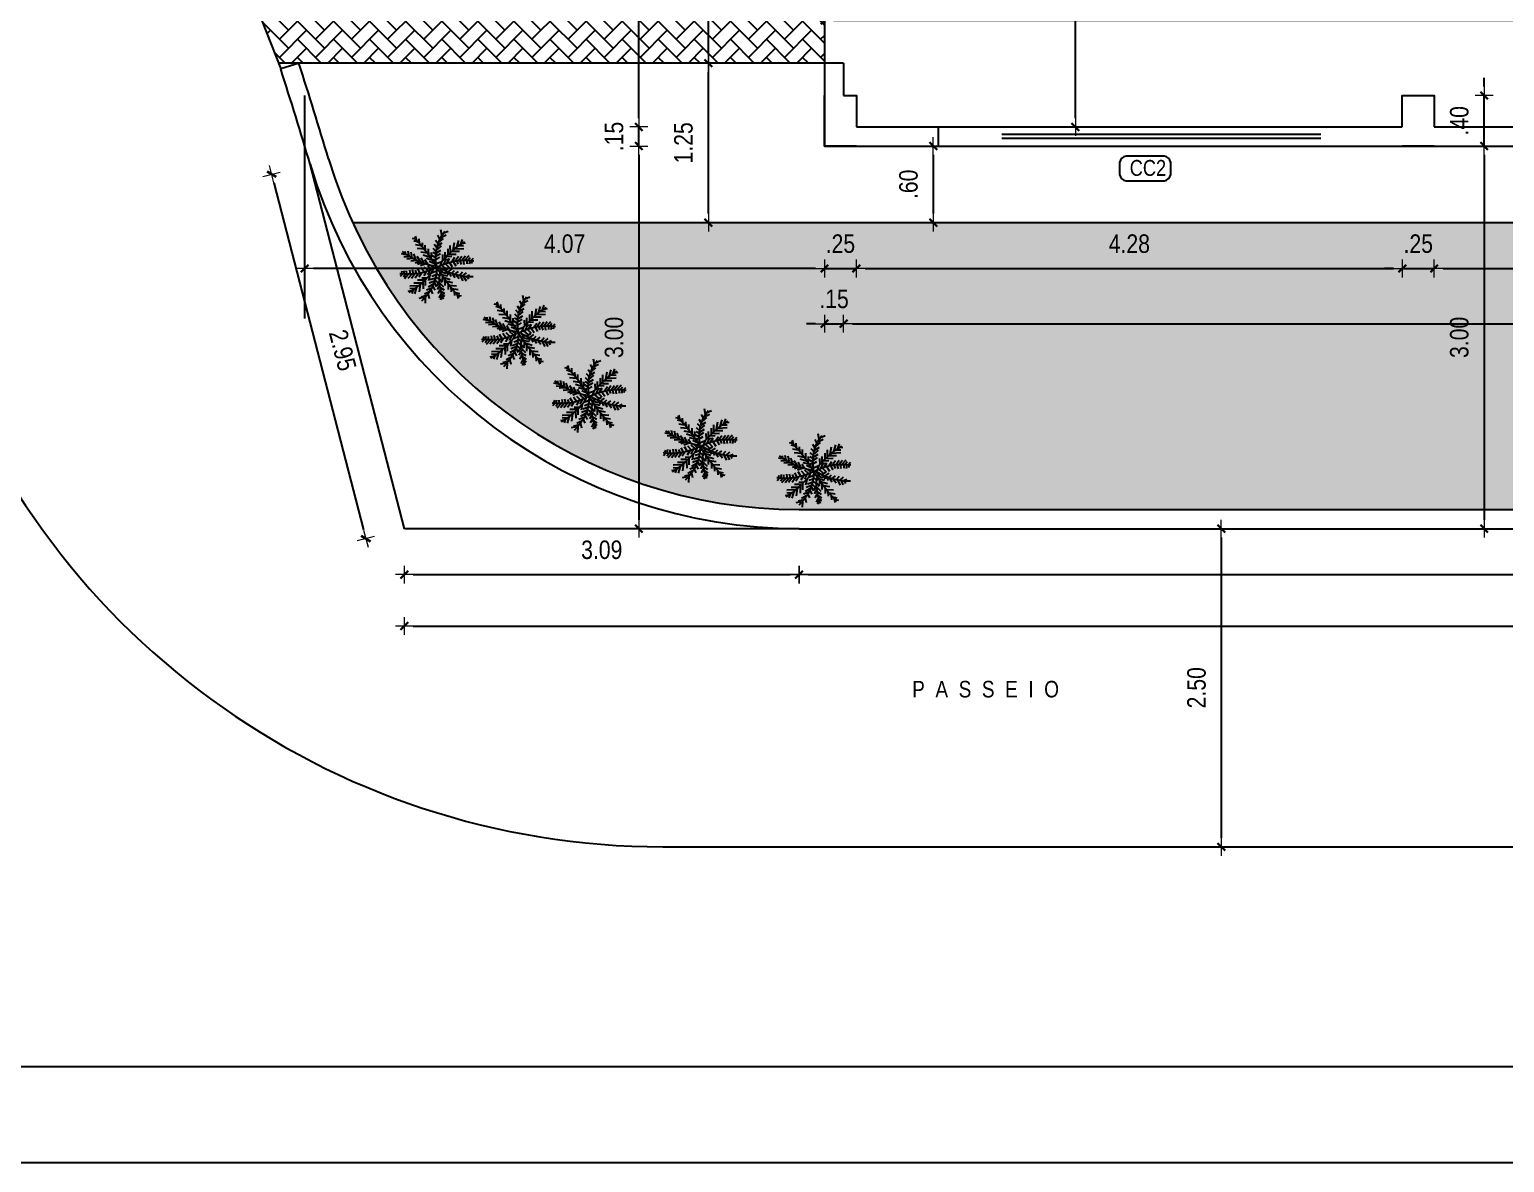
# Model space of a CAD drawing. Header units: millimetres. Extents: x 1170 to 1315, y 90 to 135.
# Drawn here: x 1260.65 to 1272.21, y 90.19 to 99.07 of the extents above; entities that cross this region are included whole.
import ezdxf
from ezdxf.enums import TextEntityAlignment as Align

# ---------------------------------------------------------------- set-up
doc = ezdxf.new("R2010")
doc.units = ezdxf.units.MM
doc.header["$LTSCALE"] = 20
doc.header["$MEASUREMENT"] = 0
doc.linetypes.add('HIDDEN', pattern=[0.375, 0.25, -0.125])
doc.linetypes.add('HIDDEN2', pattern=[0.1875, 0.125, -0.0625])
doc.layers.get('0').update_dxf_attribs({"linetype": 'CONTINUOUS'})
doc.layers.get('DEFPOINTS').update_dxf_attribs({"linetype": 'CONTINUOUS'})
for name, color, linetype in [('COTA', 7, 'CONTINUOUS'), ('E-hatch', 8, 'CONTINUOUS'), ('E-txt-g', 3, 'CONTINUOUS'), ('Indic_Corte_Vista', 2, 'CONTINUOUS'), ('J-Paredes', 7, 'CONTINUOUS'), ('LAYER1', 7, 'CONTINUOUS'), ('LAYER7', 4, 'CONTINUOUS'), ('VE', 118, 'CONTINUOUS'), ('VEGET', 76, 'CONTINUOUS')]:
    doc.layers.add(name, color=color, linetype=linetype)
for name, color, linetype, lineweight in [('E-Pen-C', 4, 'CONTINUOUS', 15), ('E-Pen-G', 3, 'CONTINUOUS', 30), ('E-Txt-W', 7, 'CONTINUOUS', 20)]:
    doc.layers.add(name, color=color, linetype=linetype, lineweight=lineweight)
doc.styles.add('F2', font='ARIALN.TTF')
doc.styles.add('REG60', font='romans.shx', dxfattribs={"width": 0.8, "height": 0.15})
doc.styles.add('REG80', font='romans.shx', dxfattribs={"width": 0.8, "height": 0.2})
doc.dimstyles.new('DIMENSION-1', dxfattribs={"dimtxt": 0.145, "dimasz": 0.07, "dimexe": 1, "dimexo": 0, "dimgap": 0.12, "dimtad": 1, "dimzin": 7, "dimdsep": 46, "dimtxsty": 'F2', "dimblk1": 'TRACO', "dimblk2": 'TRACO', "dimsah": 1, "dimcen": 1, "dimse1": 1, "dimse2": 1, "dimclrd": 4, "dimclre": 256, "dimclrt": 4, "dimadec": 8, "dimazin": 0, "dimtfac": 1, "dimtix": 1, "dimtmove": 2, "dimatfit": 3, "dimldrblk": 'TRACO', "dimfxl": 1, "dimtolj": 1, "dimtzin": 0, "dimarcsym": 0})

# ---------------------------------------------------------------- blocks, each defined once
blk = doc.blocks.new('TRACO')
at = {"layer": 'E-Pen-C'}
for p, q in [((-1, 0), (1, 0)), ((0, 1), (0, -1))]:
    blk.add_line(p, q, dxfattribs=at)
at = {"layer": 'E-Pen-G'}
blk.add_line((-0.42, -0.42), (0.42, 0.42), dxfattribs=at)
blk = doc.blocks.new('*D348')
at = {"layer": 'COTA', "color": 4, "linetype": 'Continuous', "lineweight": -2}
for p, q in [((1272.054, 98.624), (1272.054, 98.694)), ((1272.054, 98.158), (1272.054, 98.554)), ((1272.054, 98.088), (1272.054, 98.018))]:
    blk.add_line(p, q, dxfattribs=at)
at = {"layer": 'DEFPOINTS', "color": 0, "linetype": 'Continuous'}
for p in [(1271.663, 98.554), (1272.054, 98.554), (1271.663, 98.158)]:
    blk.add_point(p, dxfattribs=at)
at = {"layer": 'COTA', "color": 4, "linetype": 'Continuous', "lineweight": -2, "xscale": 0.07, "yscale": 0.07, "zscale": 0.07}
for p, rotation in [((1272.054, 98.554), 270), ((1272.054, 98.158), 90)]:
    blk.add_blockref('TRACO', p, dxfattribs=dict(at, rotation=rotation))
at = {"layer": 'COTA', "color": 4, "linetype": 'Continuous', "insert": (1271.86, 98.356), "char_height": 0.145, "attachment_point": 5, "rotation": 90, "style": 'F2'}
blk.add_mtext('\\A1;.40', dxfattribs=at)
blk = doc.blocks.new('*D349')
at = {"layer": 'COTA', "color": 4, "linetype": 'Continuous', "lineweight": -2}
blk.add_line((1272.054, 98.088), (1272.054, 95.228), dxfattribs=at)
at = {"layer": 'DEFPOINTS', "color": 0, "linetype": 'Continuous'}
for p in [(1271.663, 98.158), (1269.603, 95.158), (1272.054, 95.158)]:
    blk.add_point(p, dxfattribs=at)
at = {"layer": 'COTA', "color": 4, "linetype": 'Continuous', "lineweight": -2, "xscale": 0.07, "yscale": 0.07, "zscale": 0.07}
for p, rotation in [((1272.054, 98.158), 90), ((1272.054, 95.158), 270)]:
    blk.add_blockref('TRACO', p, dxfattribs=dict(at, rotation=rotation))
at = {"layer": 'COTA', "color": 4, "linetype": 'Continuous', "insert": (1271.86, 96.658), "char_height": 0.145, "attachment_point": 5, "rotation": 90, "style": 'F2'}
blk.add_mtext('\\A1;3.00', dxfattribs=at)
blk = doc.blocks.new('*D354')
at = {"layer": 'COTA', "color": 4, "linetype": 'Continuous', "lineweight": -2}
blk.add_line((1269.994, 95.088), (1269.994, 92.734), dxfattribs=at)
at = {"layer": 'DEFPOINTS', "color": 0, "linetype": 'Continuous'}
for p in [(1269.603, 95.158), (1269.603, 92.664), (1269.994, 92.664)]:
    blk.add_point(p, dxfattribs=at)
at = {"layer": 'COTA', "color": 4, "linetype": 'Continuous', "lineweight": -2, "xscale": 0.07, "yscale": 0.07, "zscale": 0.07}
for p, rotation in [((1269.994, 95.158), 90), ((1269.994, 92.664), 270)]:
    blk.add_blockref('TRACO', p, dxfattribs=dict(at, rotation=rotation))
at = {"layer": 'COTA', "color": 4, "linetype": 'Continuous', "insert": (1269.8, 93.911), "char_height": 0.145, "attachment_point": 5, "rotation": 90, "style": 'F2'}
blk.add_mtext('\\A1;2.50', dxfattribs=at)
blk = doc.blocks.new('*D355')
at = {"layer": 'COTA', "color": 4, "linetype": 'Continuous', "lineweight": -2}
blk.add_line((1266.813, 97.198), (1262.878, 97.198), dxfattribs=at)
at = {"layer": 'DEFPOINTS', "color": 0, "linetype": 'Continuous'}
for p in [(1262.808, 97.58), (1266.883, 97.58), (1262.808, 97.198)]:
    blk.add_point(p, dxfattribs=at)
at = {"layer": 'COTA', "color": 4, "linetype": 'Continuous', "lineweight": -2, "xscale": 0.07, "yscale": 0.07, "zscale": 0.07, "rotation": 180}
blk.add_blockref('TRACO', (1262.808, 97.198), dxfattribs=at)
at = {"layer": 'COTA', "color": 4, "linetype": 'Continuous', "lineweight": -2, "xscale": 0.07, "yscale": 0.07, "zscale": 0.07}
blk.add_blockref('TRACO', (1266.883, 97.198), dxfattribs=at)
at = {"layer": 'COTA', "color": 4, "linetype": 'Continuous', "insert": (1264.846, 97.392), "char_height": 0.145, "attachment_point": 5, "style": 'F2'}
blk.add_mtext('\\A1;4.07', dxfattribs=at)
blk = doc.blocks.new('*D356')
at = {"layer": 'COTA', "color": 4, "linetype": 'Continuous', "lineweight": -2}
blk.add_line((1263.66, 94.798), (1266.614, 94.798), dxfattribs=at)
at = {"layer": 'DEFPOINTS', "color": 0, "linetype": 'Continuous'}
for p in [(1263.59, 95.158), (1266.684, 95.158), (1266.684, 94.798)]:
    blk.add_point(p, dxfattribs=at)
at = {"layer": 'COTA', "color": 4, "linetype": 'Continuous', "lineweight": -2, "xscale": 0.07, "yscale": 0.07, "zscale": 0.07, "rotation": 180}
blk.add_blockref('TRACO', (1263.59, 94.798), dxfattribs=at)
at = {"layer": 'COTA', "color": 4, "linetype": 'Continuous', "lineweight": -2, "xscale": 0.07, "yscale": 0.07, "zscale": 0.07}
blk.add_blockref('TRACO', (1266.684, 94.798), dxfattribs=at)
at = {"layer": 'COTA', "color": 4, "linetype": 'Continuous', "insert": (1265.137, 94.992), "char_height": 0.145, "attachment_point": 5, "style": 'F2'}
blk.add_mtext('\\A1;3.09', dxfattribs=at)
blk = doc.blocks.new('*D357')
at = {"layer": 'COTA', "color": 4, "linetype": 'Continuous', "lineweight": -2}
blk.add_line((1266.754, 94.798), (1289.562, 94.798), dxfattribs=at)
at = {"layer": 'DEFPOINTS', "color": 0, "linetype": 'Continuous'}
for p in [(1289.632, 95.308), (1266.684, 95.158), (1289.632, 94.798)]:
    blk.add_point(p, dxfattribs=at)
at = {"layer": 'COTA', "color": 4, "linetype": 'Continuous', "lineweight": -2, "xscale": 0.07, "yscale": 0.07, "zscale": 0.07, "rotation": 180}
blk.add_blockref('TRACO', (1266.684, 94.798), dxfattribs=at)
at = {"layer": 'COTA', "color": 4, "linetype": 'Continuous', "lineweight": -2, "xscale": 0.07, "yscale": 0.07, "zscale": 0.07}
blk.add_blockref('TRACO', (1289.632, 94.798), dxfattribs=at)
at = {"layer": 'COTA', "color": 4, "linetype": 'Continuous', "insert": (1278.158, 94.992), "char_height": 0.145, "attachment_point": 5, "style": 'F2'}
blk.add_mtext('\\A1;22.95', dxfattribs=at)
blk = doc.blocks.new('*D361')
at = {"layer": 'COTA', "color": 4, "linetype": 'Continuous', "lineweight": -2}
blk.add_line((1263.66, 94.395), (1294.712, 94.395), dxfattribs=at)
at = {"layer": 'DEFPOINTS', "color": 0, "linetype": 'Continuous'}
for p in [(1263.59, 95.158), (1294.782, 95.158), (1294.782, 94.395)]:
    blk.add_point(p, dxfattribs=at)
at = {"layer": 'COTA', "color": 4, "linetype": 'Continuous', "lineweight": -2, "xscale": 0.07, "yscale": 0.07, "zscale": 0.07, "rotation": 180}
blk.add_blockref('TRACO', (1263.59, 94.395), dxfattribs=at)
at = {"layer": 'COTA', "color": 4, "linetype": 'Continuous', "lineweight": -2, "xscale": 0.07, "yscale": 0.07, "zscale": 0.07}
blk.add_blockref('TRACO', (1294.782, 94.395), dxfattribs=at)
at = {"layer": 'COTA', "color": 4, "linetype": 'Continuous', "insert": (1279.186, 94.589), "char_height": 0.145, "attachment_point": 5, "style": 'F2'}
blk.add_mtext('\\A1;31.19', dxfattribs=at)
blk = doc.blocks.new('*D374')
at = {"layer": 'COTA', "color": 4, "linetype": 'Continuous', "lineweight": -2}
blk.add_line((1262.566, 97.87), (1263.27, 95.148), dxfattribs=at)
at = {"layer": 'DEFPOINTS', "color": 0, "linetype": 'Continuous'}
for p in [(1262.851, 98.016), (1263.288, 95.08), (1263.59, 95.158)]:
    blk.add_point(p, dxfattribs=at)
at = {"layer": 'COTA', "color": 4, "linetype": 'Continuous', "lineweight": -2, "xscale": 0.07, "yscale": 0.07, "zscale": 0.07}
for p, rotation in [((1262.549, 97.937), 104.4983598165076), ((1263.288, 95.08), 284.4983598165077)]:
    blk.add_blockref('TRACO', p, dxfattribs=dict(at, rotation=rotation))
at = {"layer": 'COTA', "color": 4, "linetype": 'Continuous', "insert": (1263.106, 96.557), "char_height": 0.145, "attachment_point": 5, "rotation": 284.4984, "style": 'F2'}
blk.add_mtext('\\A1;2.95', dxfattribs=at)
blk = doc.blocks.new('*D377')
at = {"layer": 'COTA', "color": 4, "linetype": 'Continuous', "lineweight": -2}
blk.add_line((1266.953, 99.144), (1289.712, 99.144), dxfattribs=at)
at = {"layer": 'DEFPOINTS', "color": 0, "linetype": 'Continuous'}
for p in [(1289.782, 99.144), (1266.883, 98.554), (1289.782, 98.554)]:
    blk.add_point(p, dxfattribs=at)
at = {"layer": 'COTA', "color": 4, "linetype": 'Continuous', "lineweight": -2, "xscale": 0.07, "yscale": 0.07, "zscale": 0.07, "rotation": 180}
blk.add_blockref('TRACO', (1266.883, 99.144), dxfattribs=at)
at = {"layer": 'COTA', "color": 4, "linetype": 'Continuous', "lineweight": -2, "xscale": 0.07, "yscale": 0.07, "zscale": 0.07}
blk.add_blockref('TRACO', (1289.782, 99.144), dxfattribs=at)
at = {"layer": 'COTA', "color": 4, "linetype": 'Continuous', "insert": (1279.342, 99.338), "char_height": 0.145, "attachment_point": 5, "style": 'F2'}
blk.add_mtext('\\A1;22.90', dxfattribs=at)
blk = doc.blocks.new('*D378')
at = {"layer": 'COTA', "color": 4, "linetype": 'Continuous', "lineweight": -2}
for p, q in [((1266.813, 97.198), (1266.743, 97.198)), ((1266.883, 97.198), (1267.133, 97.198)), ((1267.203, 97.198), (1267.273, 97.198))]:
    blk.add_line(p, q, dxfattribs=at)
at = {"layer": 'DEFPOINTS', "color": 0, "linetype": 'Continuous'}
for p in [(1266.883, 98.158), (1267.133, 98.158), (1267.133, 97.198)]:
    blk.add_point(p, dxfattribs=at)
at = {"layer": 'COTA', "color": 4, "linetype": 'Continuous', "lineweight": -2, "xscale": 0.07, "yscale": 0.07, "zscale": 0.07}
blk.add_blockref('TRACO', (1266.883, 97.198), dxfattribs=at)
at = {"layer": 'COTA', "color": 4, "linetype": 'Continuous', "lineweight": -2, "xscale": 0.07, "yscale": 0.07, "zscale": 0.07, "rotation": 180}
blk.add_blockref('TRACO', (1267.133, 97.198), dxfattribs=at)
at = {"layer": 'COTA', "color": 4, "linetype": 'Continuous', "insert": (1267.008, 97.392), "char_height": 0.145, "attachment_point": 5, "style": 'F2'}
blk.add_mtext('\\A1;.25', dxfattribs=at)
blk = doc.blocks.new('*D379')
at = {"layer": 'COTA', "color": 4, "linetype": 'Continuous', "lineweight": -2}
blk.add_line((1267.203, 97.198), (1271.343, 97.198), dxfattribs=at)
at = {"layer": 'DEFPOINTS', "color": 0, "linetype": 'Continuous'}
for p in [(1267.133, 98.158), (1271.413, 98.158), (1271.413, 97.198)]:
    blk.add_point(p, dxfattribs=at)
at = {"layer": 'COTA', "color": 4, "linetype": 'Continuous', "lineweight": -2, "xscale": 0.07, "yscale": 0.07, "zscale": 0.07, "rotation": 180}
blk.add_blockref('TRACO', (1267.133, 97.198), dxfattribs=at)
at = {"layer": 'COTA', "color": 4, "linetype": 'Continuous', "lineweight": -2, "xscale": 0.07, "yscale": 0.07, "zscale": 0.07}
blk.add_blockref('TRACO', (1271.413, 97.198), dxfattribs=at)
at = {"layer": 'COTA', "color": 4, "linetype": 'Continuous', "insert": (1269.273, 97.392), "char_height": 0.145, "attachment_point": 5, "style": 'F2'}
blk.add_mtext('\\A1;4.28', dxfattribs=at)
blk = doc.blocks.new('*D380')
at = {"layer": 'COTA', "color": 4, "linetype": 'Continuous', "lineweight": -2}
for p, q in [((1271.343, 97.198), (1271.273, 97.198)), ((1271.413, 97.198), (1271.663, 97.198)), ((1271.733, 97.198), (1271.803, 97.198))]:
    blk.add_line(p, q, dxfattribs=at)
at = {"layer": 'DEFPOINTS', "color": 0, "linetype": 'Continuous'}
for p in [(1271.413, 98.158), (1271.663, 98.158), (1271.663, 97.198)]:
    blk.add_point(p, dxfattribs=at)
at = {"layer": 'COTA', "color": 4, "linetype": 'Continuous', "lineweight": -2, "xscale": 0.07, "yscale": 0.07, "zscale": 0.07}
blk.add_blockref('TRACO', (1271.413, 97.198), dxfattribs=at)
at = {"layer": 'COTA', "color": 4, "linetype": 'Continuous', "lineweight": -2, "xscale": 0.07, "yscale": 0.07, "zscale": 0.07, "rotation": 180}
blk.add_blockref('TRACO', (1271.663, 97.198), dxfattribs=at)
at = {"layer": 'COTA', "color": 4, "linetype": 'Continuous', "insert": (1271.538, 97.392), "char_height": 0.145, "attachment_point": 5, "style": 'F2'}
blk.add_mtext('\\A1;.25', dxfattribs=at)
blk = doc.blocks.new('*D381')
at = {"layer": 'COTA', "color": 4, "linetype": 'Continuous', "lineweight": -2}
blk.add_line((1271.733, 97.198), (1275.873, 97.198), dxfattribs=at)
at = {"layer": 'DEFPOINTS', "color": 0, "linetype": 'Continuous'}
for p in [(1271.663, 98.158), (1275.943, 98.158), (1275.943, 97.198)]:
    blk.add_point(p, dxfattribs=at)
at = {"layer": 'COTA', "color": 4, "linetype": 'Continuous', "lineweight": -2, "xscale": 0.07, "yscale": 0.07, "zscale": 0.07, "rotation": 180}
blk.add_blockref('TRACO', (1271.663, 97.198), dxfattribs=at)
at = {"layer": 'COTA', "color": 4, "linetype": 'Continuous', "lineweight": -2, "xscale": 0.07, "yscale": 0.07, "zscale": 0.07}
blk.add_blockref('TRACO', (1275.943, 97.198), dxfattribs=at)
at = {"layer": 'COTA', "color": 4, "linetype": 'Continuous', "insert": (1273.803, 97.392), "char_height": 0.145, "attachment_point": 5, "style": 'F2'}
blk.add_mtext('\\A1;4.28', dxfattribs=at)
blk = doc.blocks.new('*D389')
at = {"layer": 'COTA', "color": 4, "linetype": 'Continuous', "lineweight": -2}
for p, q in [((1266.813, 96.765), (1266.743, 96.765)), ((1266.883, 96.765), (1267.033, 96.765)), ((1267.103, 96.765), (1267.173, 96.765))]:
    blk.add_line(p, q, dxfattribs=at)
at = {"layer": 'DEFPOINTS', "color": 0, "linetype": 'Continuous'}
for p in [(1267.033, 98.308), (1266.883, 98.158), (1267.033, 96.765)]:
    blk.add_point(p, dxfattribs=at)
at = {"layer": 'COTA', "color": 4, "linetype": 'Continuous', "lineweight": -2, "xscale": 0.07, "yscale": 0.07, "zscale": 0.07}
blk.add_blockref('TRACO', (1266.883, 96.765), dxfattribs=at)
at = {"layer": 'COTA', "color": 4, "linetype": 'Continuous', "lineweight": -2, "xscale": 0.07, "yscale": 0.07, "zscale": 0.07, "rotation": 180}
blk.add_blockref('TRACO', (1267.033, 96.765), dxfattribs=at)
at = {"layer": 'COTA', "color": 4, "linetype": 'Continuous', "insert": (1266.958, 96.959), "char_height": 0.145, "attachment_point": 5, "style": 'F2'}
blk.add_mtext('\\A1;.15', dxfattribs=at)
blk = doc.blocks.new('*D390')
at = {"layer": 'COTA', "color": 4, "linetype": 'Continuous', "lineweight": -2}
blk.add_line((1267.103, 96.765), (1289.562, 96.765), dxfattribs=at)
at = {"layer": 'DEFPOINTS', "color": 0, "linetype": 'Continuous'}
for p in [(1267.033, 98.308), (1289.632, 98.158), (1289.632, 96.765)]:
    blk.add_point(p, dxfattribs=at)
at = {"layer": 'COTA', "color": 4, "linetype": 'Continuous', "lineweight": -2, "xscale": 0.07, "yscale": 0.07, "zscale": 0.07, "rotation": 180}
blk.add_blockref('TRACO', (1267.033, 96.765), dxfattribs=at)
at = {"layer": 'COTA', "color": 4, "linetype": 'Continuous', "lineweight": -2, "xscale": 0.07, "yscale": 0.07, "zscale": 0.07}
blk.add_blockref('TRACO', (1289.632, 96.765), dxfattribs=at)
at = {"layer": 'COTA', "color": 4, "linetype": 'Continuous', "insert": (1278.332, 96.959), "char_height": 0.145, "attachment_point": 5, "style": 'F2'}
blk.add_mtext('\\A1;22.60', dxfattribs=at)
blk = doc.blocks.new('*D398')
at = {"layer": 'COTA', "color": 4, "linetype": 'Continuous', "lineweight": -2}
blk.add_line((1265.428, 98.088), (1265.428, 95.228), dxfattribs=at)
at = {"layer": 'DEFPOINTS', "color": 0, "linetype": 'Continuous'}
for p in [(1266.883, 98.158), (1265.428, 95.158), (1266.685, 95.158)]:
    blk.add_point(p, dxfattribs=at)
at = {"layer": 'COTA', "color": 4, "linetype": 'Continuous', "lineweight": -2, "xscale": 0.07, "yscale": 0.07, "zscale": 0.07}
for p, rotation in [((1265.428, 98.158), 90), ((1265.428, 95.158), 270)]:
    blk.add_blockref('TRACO', p, dxfattribs=dict(at, rotation=rotation))
at = {"layer": 'COTA', "color": 4, "linetype": 'Continuous', "insert": (1265.234, 96.658), "char_height": 0.145, "attachment_point": 5, "rotation": 90, "style": 'F2'}
blk.add_mtext('\\A1;3.00', dxfattribs=at)
blk = doc.blocks.new('*D401')
at = {"layer": 'COTA', "color": 4, "linetype": 'Continuous', "lineweight": -2}
blk.add_line((1267.736, 98.088), (1267.736, 97.628), dxfattribs=at)
at = {"layer": 'DEFPOINTS', "color": 0, "linetype": 'Continuous'}
for p in [(1266.883, 98.158), (1266.981, 97.558), (1267.736, 97.558)]:
    blk.add_point(p, dxfattribs=at)
at = {"layer": 'COTA', "color": 4, "linetype": 'Continuous', "lineweight": -2, "xscale": 0.07, "yscale": 0.07, "zscale": 0.07}
for p, rotation in [((1267.736, 98.158), 90), ((1267.736, 97.558), 270)]:
    blk.add_blockref('TRACO', p, dxfattribs=dict(at, rotation=rotation))
at = {"layer": 'COTA', "color": 4, "linetype": 'Continuous', "insert": (1267.542, 97.858), "char_height": 0.145, "attachment_point": 5, "rotation": 90, "style": 'F2'}
blk.add_mtext('\\A1;.60', dxfattribs=at)
blk = doc.blocks.new('TXT-AMB75')
at = {"layer": 'E-txt-g', "style": 'REG80', "width": 0.8, "flags": 8}
blk.add_attdef('TXT', text='', height=0.2, dxfattribs=at).set_placement((0.005, 0.296), align=Align.CENTER)
at = {"layer": 'E-Txt-W', "style": 'REG60', "width": 0.8, "flags": 8}
blk.add_attdef('TXT', text='', height=0.15, dxfattribs=at).set_placement((0.005, 0.027), align=Align.CENTER)
blk = doc.blocks.new('FLOR2')
at = {"layer": 'VE', "color": 8}
for p, q in [((-80, 253), (-102, 282)), ((-75, 224), (-102, 246)), ((-83, 267), (-72, 290)), ((-77, 238), (-65, 269)), ((-69, 200), (-48, 241)), ((49, 200), (17, 234)), ((52, 229), (26, 258)), ((54, 258), (41, 273)), ((48, 191), (80, 229)), ((51, 215), (80, 258)), ((53, 244), (74, 286)), ((-248, 123), (-283, 102)), ((-229, 122), (-259, 154)), ((-209, 119), (-251, 98)), ((-195, 116), (-211, 147)), ((-157, 106), (-168, 137)), ((-129, 95), (-135, 128)), ((-101, 81), (-107, 115)), ((-66, 186), (-93, 208)), ((-58, 153), (-91, 179)), ((-45, 110), (-83, 141)), ((-61, 166), (-31, 214)), ((-51, 128), (-27, 175)), ((-39, 91), (-20, 146)), ((27, 103), (7, 147)), ((44, 167), (17, 210)), ((35, 128), (17, 176)), ((31, 113), (65, 137)), ((42, 157), (75, 195)), ((105, 81), (90, 117)), ((125, 101), (109, 124)), ((142, 118), (121, 144)), ((158, 136), (135, 160)), ((151, 128), (196, 131)), ((174, 158), (153, 176)), ((188, 178), (161, 191)), ((166, 147), (213, 152)), ((197, 193), (175, 202)), ((180, 166), (207, 166)), ((193, 186), (219, 189)), ((-190, -16), (-242, 10)), ((-171, 110), (-217, 98)), ((-162, -11), (-204, 23)), ((-143, 101), (-184, 85)), ((-138, -6), (-174, 21)), ((-111, 87), (-161, 77)), ((-104, -3), (-140, 24)), ((-92, 76), (-133, 60)), ((-79, 0), (-115, 28)), ((-71, 63), (-110, 47)), ((-84, 72), (-80, 98)), ((-50, 47), (-83, 34)), ((-36, 82), (-75, 107)), ((-35, -8), (-70, 1)), ((-28, 27), (-69, 0)), ((-61, 56), (-57, 90)), ((-25, 50), (-48, 61)), ((-31, 67), (-12, 113)), ((-19, 33), (-9, 79)), ((-11, 15), (8, 51)), ((17, 74), (2, 113)), ((8, 14), (8, 51)), ((18, -12), (54, 12)), ((19, 20), (55, 12)), ((23, 90), (60, 113)), ((29, 26), (26, 68)), ((44, 35), (83, 29)), ((55, 42), (49, 84)), ((81, 61), (67, 100)), ((67, 51), (106, 45)), ((74, 13), (115, -7)), ((98, 75), (137, 72)), ((104, 16), (130, 47)), ((116, 91), (160, 89)), ((123, 19), (159, -8)), ((128, 20), (162, 65)), ((135, 110), (178, 110)), ((147, 23), (189, -11)), ((162, 26), (196, 73)), ((175, 29), (226, 2)), ((190, 32), (234, 86)), ((209, 38), (259, 20)), ((228, 43), (249, 73)), ((234, 50), (270, 39)), ((256, 53), (276, 71)), ((-261, -36), (-297, -24)), ((-272, -40), (-292, -59)), ((-224, -25), (-274, -7)), ((-244, -31), (-265, -60)), ((-205, -20), (-249, -73)), ((-177, -14), (-211, -60)), ((-150, -98), (-193, -98)), ((-143, -7), (-178, -52)), ((-131, -79), (-176, -77)), ((-157, -105), (-137, -132)), ((-113, -62), (-153, -60)), ((-119, -4), (-145, -35)), ((-141, -88), (-124, -111)), ((-82, -38), (-121, -33)), ((-120, -69), (-105, -105)), ((-90, -3), (-117, -34)), ((-59, -22), (-98, -16)), ((-96, -49), (-82, -88)), ((-70, -29), (-64, -72)), ((-29, -85), (-68, -96)), ((-24, -57), (-62, -72)), ((-44, -15), (-41, -57)), ((-31, -100), (-17, -124)), ((-25, -70), (-13, -100)), ((-17, -15), (-5, -46)), ((5, -32), (-13, -79)), ((16, -54), (-3, -100)), ((24, -79), (5, -134)), ((10, -38), (32, -49)), ((21, -70), (60, -95)), ((30, -98), (67, -128)), ((33, -20), (32, -58)), ((42, -26), (71, -6)), ((51, -63), (59, -95)), ((54, -32), (57, -66)), ((64, -74), (111, -79)), ((66, -37), (101, -13)), ((75, -83), (82, -127)), ((80, -42), (82, -69)), ((87, -94), (128, -99)), ((89, -45), (126, -21)), ((102, -109), (98, -145)), ((99, -49), (112, -81)), ((109, -52), (156, -33)), ((129, -57), (142, -88)), ((144, -60), (181, -36)), ((159, -62), (176, -90)), ((173, -63), (216, -42)), ((198, -64), (220, -91)), ((213, -64), (249, -35)), ((232, -63), (268, -88)), ((240, -55), (269, -28)), ((-208, -174), (-234, -177)), ((-181, -135), (-229, -140)), ((-195, -154), (-223, -154)), ((-212, -181), (-190, -190)), ((-166, -116), (-211, -119)), ((-203, -166), (-176, -179)), ((-190, -146), (-168, -164)), ((-173, -124), (-150, -147)), ((-84, -217), (-113, -232)), ((-71, -194), (-111, -203)), ((-59, -171), (-98, -175)), ((-90, -226), (-81, -245)), ((-45, -138), (-81, -148)), ((-76, -202), (-60, -237)), ((-37, -114), (-69, -119)), ((-63, -179), (-44, -219)), ((-50, -150), (-41, -185)), ((-40, -122), (-28, -153)), ((36, -116), (12, -162)), ((46, -154), (15, -201)), ((54, -187), (32, -229)), ((42, -141), (76, -167)), ((62, -226), (49, -257)), ((51, -174), (78, -196)), ((59, -212), (86, -234)), ((109, -116), (150, -121)), ((121, -130), (119, -163)), ((131, -143), (171, -149)), ((138, -151), (135, -176)), ((146, -162), (178, -167)), ((67, -254), (56, -278)), ((65, -241), (86, -270))]:
    blk.add_line(p, q, dxfattribs=at)
for centre, radius, start, end in [((1088, 462), 1187, 188.516, 202.6061), ((-486, 269), 540, 336.1944, 2.2987), ((-266, -219), 343, 41.079, 90.2435), ((-212, 435), 475, 295.4351, 330.987), ((-112, 350), 262, 304.4561, 313.2891), ((-27, -730), 732, 93.4205, 111.3892), ((196, -423), 475, 115.4351, 150.987), ((-482, 28), 467, 321.3423, 356.988), ((201, 279), 343, 232.5988, 281.7634), ((-1103, -450), 1187, 8.516, 22.6061), ((11, 743), 732, 273.4205, 291.3892), ((-241, -435), 473, 32.1218, 54.7349)]:
    blk.add_arc(centre, radius, start, end, dxfattribs=at)
blk = doc.blocks.new('*D700')
at = {"layer": 'COTA', "color": 4, "linetype": 'Continuous', "lineweight": -2}
for p, q in [((1265.428, 98.378), (1265.428, 98.448)), ((1265.428, 98.158), (1265.428, 98.308)), ((1265.428, 98.088), (1265.428, 98.018))]:
    blk.add_line(p, q, dxfattribs=at)
at = {"layer": 'DEFPOINTS', "color": 0, "linetype": 'Continuous'}
for p in [(1265.428, 98.308), (1267.133, 98.308), (1266.883, 98.158)]:
    blk.add_point(p, dxfattribs=at)
at = {"layer": 'COTA', "color": 4, "linetype": 'Continuous', "lineweight": -2, "xscale": 0.07, "yscale": 0.07, "zscale": 0.07}
for p, rotation in [((1265.428, 98.308), 270), ((1265.428, 98.158), 90)]:
    blk.add_blockref('TRACO', p, dxfattribs=dict(at, rotation=rotation))
at = {"layer": 'COTA', "color": 4, "linetype": 'Continuous', "insert": (1265.234, 98.233), "char_height": 0.145, "attachment_point": 5, "rotation": 90, "style": 'F2'}
blk.add_mtext('\\A1;.15', dxfattribs=at)
blk = doc.blocks.new('*D701')
at = {"layer": 'COTA', "color": 4, "linetype": 'Continuous', "lineweight": -2}
blk.add_line((1265.428, 98.378), (1265.428, 114.225), dxfattribs=at)
at = {"layer": 'DEFPOINTS', "color": 0, "linetype": 'Continuous'}
for p in [(1265.428, 114.295), (1267.033, 114.295), (1267.133, 98.308)]:
    blk.add_point(p, dxfattribs=at)
at = {"layer": 'COTA', "color": 4, "linetype": 'Continuous', "lineweight": -2, "xscale": 0.07, "yscale": 0.07, "zscale": 0.07}
for p, rotation in [((1265.428, 114.295), 90), ((1265.428, 98.308), 270)]:
    blk.add_blockref('TRACO', p, dxfattribs=dict(at, rotation=rotation))
at = {"layer": 'COTA', "color": 4, "linetype": 'Continuous', "insert": (1265.234, 106.302), "char_height": 0.145, "attachment_point": 5, "rotation": 90, "style": 'F2'}
blk.add_mtext('\\A1;15.99', dxfattribs=at)
blk = doc.blocks.new('*D704')
at = {"layer": 'COTA', "color": 4, "linetype": 'Continuous', "lineweight": -2}
blk.add_line((1265.973, 97.628), (1265.973, 98.738), dxfattribs=at)
at = {"layer": 'DEFPOINTS', "color": 0, "linetype": 'Continuous'}
for p in [(1265.84, 98.808), (1265.973, 98.808), (1265.84, 97.558)]:
    blk.add_point(p, dxfattribs=at)
at = {"layer": 'COTA', "color": 4, "linetype": 'Continuous', "lineweight": -2, "xscale": 0.07, "yscale": 0.07, "zscale": 0.07}
for p, rotation in [((1265.973, 98.808), 90), ((1265.973, 97.558), 270)]:
    blk.add_blockref('TRACO', p, dxfattribs=dict(at, rotation=rotation))
at = {"layer": 'COTA', "color": 4, "linetype": 'Continuous', "insert": (1265.778, 98.183), "char_height": 0.145, "attachment_point": 5, "rotation": 90, "style": 'F2'}
blk.add_mtext('\\A1;1.25', dxfattribs=at)
blk = doc.blocks.new('*D705')
at = {"layer": 'COTA', "color": 4, "linetype": 'Continuous', "lineweight": -2}
blk.add_line((1265.973, 98.878), (1265.973, 103.739), dxfattribs=at)
at = {"layer": 'DEFPOINTS', "color": 0, "linetype": 'Continuous'}
for p in [(1265.973, 103.809), (1266.283, 103.809), (1265.84, 98.808)]:
    blk.add_point(p, dxfattribs=at)
at = {"layer": 'COTA', "color": 4, "linetype": 'Continuous', "lineweight": -2, "xscale": 0.07, "yscale": 0.07, "zscale": 0.07}
for p, rotation in [((1265.973, 103.809), 90), ((1265.973, 98.808), 270)]:
    blk.add_blockref('TRACO', p, dxfattribs=dict(at, rotation=rotation))
at = {"layer": 'COTA', "color": 4, "linetype": 'Continuous', "insert": (1265.778, 101.309), "char_height": 0.145, "attachment_point": 5, "rotation": 90, "style": 'F2'}
blk.add_mtext('\\A1;5.00', dxfattribs=at)
blk = doc.blocks.new('*D718')
at = {"layer": 'COTA', "color": 4, "linetype": 'Continuous', "lineweight": -2}
blk.add_line((1268.85, 98.378), (1268.85, 114.225), dxfattribs=at)
at = {"layer": 'DEFPOINTS', "color": 0, "linetype": 'Continuous'}
for p in [(1267.133, 114.295), (1268.85, 114.295), (1267.133, 98.308)]:
    blk.add_point(p, dxfattribs=at)
at = {"layer": 'COTA', "color": 4, "linetype": 'Continuous', "lineweight": -2, "xscale": 0.07, "yscale": 0.07, "zscale": 0.07}
for p, rotation in [((1268.85, 114.295), 90), ((1268.85, 98.308), 270)]:
    blk.add_blockref('TRACO', p, dxfattribs=dict(at, rotation=rotation))
at = {"layer": 'COTA', "color": 4, "linetype": 'Continuous', "insert": (1268.656, 106.302), "char_height": 0.145, "attachment_point": 5, "rotation": 90, "style": 'F2'}
blk.add_mtext('\\A1;15.99', dxfattribs=at)

msp = doc.modelspace()

# ---------------------------------------------------------------- hatches: boundary and pattern name
at = {"layer": 'E-hatch'}
h = msp.add_hatch(dxfattribs=at)
h.set_pattern_fill('GRASS', color=8, scale=0.2, style=0)
h.set_pattern_definition([(90, (294.36423, -10.01342), (-0.141421356, 0.141421356), [0.0375, -0.245342713]), (45, (294.36423, -10.01342), (-0.141421356, 0.141421356), [0.0375, -0.1625]), (135, (294.36423, -10.01342), (-0.141421356, -0.141421356), [0.0375, -0.1625])])
h.paths.add_polyline_path([(1263.183, 97.558), (1289.032, 97.558), (1289.032, 95.308), (1266.684, 95.308), (1266.411, 95.318), (1266.123, 95.35), (1265.865, 95.397), (1265.547, 95.481), (1265.322, 95.558), (1264.979, 95.707), (1264.767, 95.82), (1264.504, 95.986), (1264.296, 96.139), (1264.134, 96.274), (1263.953, 96.445), (1263.796, 96.613), (1263.627, 96.819), (1263.48, 97.024), (1263.371, 97.198), (1263.273, 97.374)])
h.paths.add_polyline_path([(1277.945, 96.009), (1277.945, 96.061), (1277.925, 96.057), (1277.909, 96.046)], flags=24)
h.paths.add_polyline_path([(1277.945, 96.009), (1277.909, 96.046), (1277.897, 96.029), (1277.893, 96.009)], flags=24)
h.paths.add_polyline_path([(1277.945, 96.009), (1277.997, 96.009), (1277.993, 95.989), (1277.982, 95.973)], flags=24)
h.paths.add_polyline_path([(1277.945, 96.009), (1277.982, 95.973), (1277.965, 95.961), (1277.945, 95.958)], flags=24)
edge = h.paths.add_edge_path(flags=16)
edge.add_line((1277.945, 95.906), (1277.945, 96.113))
edge = h.paths.add_edge_path(flags=16)
edge.add_arc((1277.945, 96.009), 0.0518, 0, 360)
edge = h.paths.add_edge_path(flags=16)
edge.add_line((1277.842, 96.009), (1278.329, 96.009))
h.paths.add_polyline_path([(1278.002, 96.001), (1278.342, 96.001), (1278.342, 96.217), (1278.002, 96.217)], flags=24)
h.paths.add_polyline_path([(1277.631, 96.385), (1278.59, 96.385), (1278.59, 96.631), (1277.631, 96.631)], flags=24)
h.paths.add_polyline_path([(1277.775, 96.181), (1278.523, 96.181), (1278.523, 96.397), (1277.775, 96.397)], flags=24)
h.paths.add_polyline_path([(1266.852, 97.242), (1267.155, 97.242), (1267.155, 97.544), (1266.852, 97.544)], flags=24)
h.paths.add_polyline_path([(1266.802, 96.809), (1267.105, 96.809), (1267.105, 97.111), (1266.802, 97.111)], flags=24)
h.paths.add_polyline_path([(1265.384, 96.461), (1265.384, 96.857), (1265.082, 96.857), (1265.082, 96.461)], flags=24)
h.paths.add_polyline_path([(1278.09, 96.809), (1278.578, 96.809), (1278.578, 97.111), (1278.09, 97.111)], flags=24)
h.paths.add_polyline_path([(1269.078, 97.242), (1269.474, 97.242), (1269.474, 97.544), (1269.078, 97.544)], flags=24)
h.paths.add_polyline_path([(1264.651, 97.242), (1265.047, 97.242), (1265.047, 97.544), (1264.651, 97.544)], flags=24)
h.paths.add_polyline_path([(1272.01, 96.461), (1272.01, 96.857), (1271.708, 96.857), (1271.708, 96.461)], flags=24)
h.paths.add_polyline_path([(1271.382, 97.242), (1271.685, 97.242), (1271.685, 97.544), (1271.382, 97.544)], flags=24)
h.paths.add_polyline_path([(1273.608, 97.242), (1274.004, 97.242), (1274.004, 97.544), (1273.608, 97.544)], flags=24)
h.paths.add_polyline_path([(1275.912, 97.242), (1276.215, 97.242), (1276.215, 97.544), (1275.912, 97.544)], flags=24)
h.paths.add_polyline_path([(1278.138, 97.242), (1278.534, 97.242), (1278.534, 97.544), (1278.138, 97.544)], flags=24)
h.paths.add_polyline_path([(1277.222, 95.606), (1279.207, 95.606), (1279.207, 95.799), (1277.222, 95.799)], flags=24)
h.paths.add_polyline_path([(1280.442, 97.242), (1280.745, 97.242), (1280.745, 97.544), (1280.442, 97.544)], flags=24)
h.paths.add_polyline_path([(1282.668, 97.242), (1283.064, 97.242), (1283.064, 97.544), (1282.668, 97.544)], flags=24)
h.paths.add_polyline_path([(1284.972, 97.242), (1285.275, 97.242), (1285.275, 97.544), (1284.972, 97.544)], flags=24)
h.paths.add_polyline_path([(1282.264, 96.258), (1282.264, 96.654), (1281.962, 96.654), (1281.962, 96.258)], flags=24)
h.paths.add_polyline_path([(1287.197, 97.242), (1287.593, 97.242), (1287.593, 97.544), (1287.197, 97.544)], flags=24)
h.paths.add_polyline_path([(1288.503, 96.261), (1288.503, 96.657), (1288.201, 96.657), (1288.201, 96.261)], flags=24)
h.paths.add_polyline_path([(1288.091, 96.237), (1288.091, 96.632), (1287.789, 96.632), (1287.789, 96.237)], flags=24)
h.paths.add_polyline_path([(1287.699, 96.176), (1287.699, 96.572), (1287.397, 96.572), (1287.397, 96.176)], flags=24)
at = {"layer": 'J-Paredes'}
h = msp.add_hatch(dxfattribs=at)
h.set_pattern_fill('AR-HBONE', color=250, scale=0.025, style=0)
h.paths.add_polyline_path([(1266.883, 103.808), (1262.797, 103.808), (1260.905, 103.808), (1261.576, 102.085), (1261.692, 102.085), (1261.583, 102.349), (1261.77, 102.085), (1266.883, 102.085)])
h.paths.add_polyline_path([(1266.883, 102.085), (1261.576, 102.085), (1262.501, 99.706), (1262.454, 99.688), (1261.522, 102.085), (1261.31, 102.085), (1262.603, 98.808), (1266.883, 98.808)])
h.paths.add_polyline_path([(1264.015, 101.039, -1), (1264.118, 101.039, -1)], flags=16)
h.paths.add_polyline_path([(1260.852, 103.808), (1260.791, 103.808), (1260.651, 103.753), (1261.31, 102.085), (1261.522, 102.085)])
h.paths.add_polyline_path([(1263.896, 101.21), (1264.645, 101.21), (1264.645, 101.427), (1263.896, 101.427)], flags=24)
h.paths.add_polyline_path([(1263.756, 101.42), (1264.709, 101.42), (1264.709, 101.622), (1263.756, 101.622)], flags=24)
h.paths.add_polyline_path([(1264.123, 101.03), (1264.543, 101.03), (1264.543, 101.247), (1264.123, 101.247)], flags=24)
h.paths.add_polyline_path([(1265.929, 101.112), (1265.929, 101.508), (1265.627, 101.508), (1265.627, 101.112)], flags=24)
h.paths.add_polyline_path([(1263.423, 100.726), (1265.145, 100.726), (1265.145, 100.92), (1263.423, 100.92)], flags=24)

# ---------------------------------------------------------------- linework, layer by layer
at = {"color": 2}
msp.add_lwpolyline([(1242.555, 90.189), (1314.911, 90.189), (1314.911, 134.739), (1242.555, 134.739)], close=True, dxfattribs=at)
at = {"color": 1}
msp.add_lwpolyline([(1244.43, 133.989), (1314.161, 133.989), (1314.161, 90.939), (1244.43, 90.939)], close=True, dxfattribs=at)
at = {"layer": 'COTA', "color": 8, "linetype": 'HIDDEN'}
for p, q in [((1279.782, 106.445), (1267.133, 98.554)), ((1263.59, 95.158), (1262.851, 98.016)), ((1266.685, 95.158), (1263.59, 95.158))]:
    msp.add_line(p, q, dxfattribs=at)
at = {"layer": 'COTA', "color": 8, "linetype": 'HIDDEN2'}
msp.add_line((1262.808, 98.554), (1262.808, 96.807), dxfattribs=at)
at = {"layer": 'COTA', "color": 4, "linetype": 'Continuous'}
msp.add_lwpolyline([(1269.597, 98.03, 0.331371), (1269.547, 98.08), (1269.247, 98.08, 0.332506), (1269.197, 98.03), (1269.197, 97.936, 0.330378), (1269.247, 97.885), (1269.547, 97.886, 0.331371), (1269.597, 97.936)], format="xyb", close=True, dxfattribs=at)
at = {"layer": 'Indic_Corte_Vista', "color": 8}
for p, q in [((1260.651, 103.753), (1262.621, 98.763)), ((1266.883, 103.808), (1266.883, 98.808)), ((1266.883, 98.808), (1262.606, 98.808)), ((1263.183, 97.558), (1289.032, 97.558)), ((1265.616, 92.664), (1291.282, 92.664))]:
    msp.add_line(p, q, dxfattribs=at)
msp.add_arc((1265.616, 98.664), 6, 197.5702, 270, dxfattribs=at)
at = {"layer": 'LAYER7', "color": 5, "linetype": 'Continuous'}
for p, q in [((1262.764, 98.808), (1262.621, 98.763)), ((1267.033, 98.808), (1266.883, 98.808)), ((1266.883, 98.808), (1266.883, 98.158)), ((1267.033, 98.808), (1267.033, 98.554)), ((1267.133, 98.308), (1271.413, 98.308)), ((1271.663, 98.308), (1275.943, 98.308)), ((1266.883, 98.158), (1279.186, 98.158)), ((1266.684, 95.308), (1289.632, 95.308)), ((1266.684, 95.158), (1289.782, 95.158))]:
    msp.add_line(p, q, dxfattribs=at)
at = {"layer": 'LAYER7', "color": 8, "linetype": 'HIDDEN2'}
for p, q in [((1267.774, 98.308), (1267.774, 98.158)), ((1270.774, 98.248), (1267.774, 98.248)), ((1270.774, 98.218), (1267.774, 98.218))]:
    msp.add_line(p, q, dxfattribs=at)
at = {"layer": 'LAYER7', "color": 5, "linetype": 'Continuous'}
for points in [[(1267.133, 98.158), (1267.133, 98.158), (1266.883, 98.158), (1266.883, 98.554)], [(1267.033, 98.554), (1267.133, 98.554), (1267.133, 98.308)], [(1271.413, 98.308), (1271.413, 98.554), (1271.663, 98.554), (1271.663, 98.308)], [(1271.663, 98.158), (1271.663, 98.158), (1271.413, 98.158)]]:
    msp.add_lwpolyline(points, dxfattribs=at)
for centre, radius, start, end in [((1224.303, 86.523), 40.225, 16.6005, 17.7146), ((1224.303, 86.523), 40.375, 16.6005, 17.7146), ((1266.685, 99.158), 3.85, 196.6007, 270), ((1266.685, 99.158), 4, 196.6007, 270)]:
    msp.add_arc(centre, radius, start, end, dxfattribs=at)

# ---------------------------------------------------------------- block references
ref = msp.add_blockref('TXT-AMB75', (1268.181, 93.63), dxfattribs=dict(xscale=0.7290000000000001, yscale=0.7290000000000001, zscale=0.7290000000000001))
ref.add_attrib('TXT', 'P  A  S  S  E  I  O', dxfattribs={"layer": 'E-txt-g', "color": 2, "height": 0.13, "style": 'F2'}).set_placement((1268.146, 93.835), align=Align.CENTER)
at = {"layer": 'VEGET', "ltscale": 0.35, "extrusion": (0, 0, -1), "xscale": 0.001015840794525151, "yscale": 0.001015840794525151, "zscale": -0.001015840794525151, "rotation": 306.8674586725334}
for p in [(-1263.844, 97.198), (-1264.485, 96.683), (-1265.039, 96.184), (-1265.909, 95.793), (-1266.8, 95.597)]:
    msp.add_blockref('FLOR2', p, dxfattribs=at)

# ---------------------------------------------------------------- texts
at = {"layer": 'LAYER1', "color": 4, "linetype": 'Continuous', "style": 'F2'}
msp.add_text('CC2', height=0.1246, dxfattribs=at).set_placement((1269.276, 98.049, 1.83), align=Align.TOP_LEFT)

# ---------------------------------------------------------------- dimensions: what is measured, and where the dimension line sits
at = {"layer": 'COTA', "color": 7, "linetype": 'Continuous'}
for base, p1, p2, override, picture, middle in [((1265.428, 114.295), (1267.133, 98.308), (1267.033, 114.295), {"dimadec": 0, "dimfxl": 0.15}, '*D701', (1265.234, 106.302)), ((1268.85, 114.295), (1267.133, 98.308), (1267.133, 114.295), {"dimadec": 0, "dimfxl": 0.15}, '*D718', (1268.656, 106.302)), ((1265.973, 103.809), (1265.84, 98.808), (1266.283, 103.809), {"dimadec": 0, "dimfxl": 0.15}, '*D705', (1265.778, 101.309)), ((1265.973, 98.808), (1265.84, 97.558), (1265.84, 98.808), {"dimadec": 0, "dimfxl": 0.15}, '*D704', (1265.778, 98.183)), ((1272.054, 98.554), (1271.663, 98.158), (1271.663, 98.554), {"dimadec": 0, "dimfxl": 0.06}, '*D348', (1271.86, 98.356)), ((1265.428, 98.308), (1266.883, 98.158), (1267.133, 98.308), {"dimadec": 0, "dimfxl": 0.15}, '*D700', (1265.234, 98.233)), ((1265.428, 95.158), (1266.883, 98.158), (1266.685, 95.158), {"dimadec": 0, "dimfxl": 0.04}, '*D398', (1265.234, 96.658)), ((1267.736, 97.558), (1266.883, 98.158), (1266.981, 97.558), {"dimadec": 0, "dimfxl": 0.04}, '*D401', (1267.542, 97.858)), ((1272.054, 95.158), (1271.663, 98.158), (1269.603, 95.158), {"dimadec": 0, "dimfxl": 0.06}, '*D349', (1271.86, 96.658))]:
    dim = msp.add_linear_dim(base=base, p1=p1, p2=p2, angle=90, dimstyle='DIMENSION-1', override=override, dxfattribs=at)
    dim.commit()
    dim.dimension.update_dxf_attribs({"geometry": picture, "text_midpoint": middle})
dim = msp.add_linear_dim(base=(1289.782, 99.144), p1=(1266.883, 98.554), p2=(1289.782, 98.554), dimstyle='DIMENSION-1', override={"dimadec": 0, "dimfxl": 0.04}, dxfattribs=at)
dim.commit()
dim.dimension.update_dxf_attribs({"geometry": '*D377', "text_midpoint": (1279.342, 99.338), "dimtype": 160})
for base, p1, p2, override, picture, middle in [((1267.033, 96.765), (1266.883, 98.158), (1267.033, 98.308), {"dimadec": 0, "dimfxl": 0.04}, '*D389', (1266.958, 96.959)), ((1289.632, 96.765), (1267.033, 98.308), (1289.632, 98.158), {"dimadec": 0, "dimfxl": 0.04}, '*D390', (1278.332, 96.959)), ((1267.133, 97.198), (1266.883, 98.158), (1267.133, 98.158), {"dimadec": 0, "dimfxl": 0.04}, '*D378', (1267.008, 97.392)), ((1271.413, 97.198), (1267.133, 98.158), (1271.413, 98.158), {"dimadec": 0, "dimfxl": 0.04}, '*D379', (1269.273, 97.392)), ((1271.663, 97.198), (1271.413, 98.158), (1271.663, 98.158), {"dimadec": 0, "dimfxl": 0.04}, '*D380', (1271.538, 97.392)), ((1275.943, 97.198), (1271.663, 98.158), (1275.943, 98.158), {"dimadec": 0, "dimfxl": 0.04}, '*D381', (1273.803, 97.392)), ((1262.8085, 97.1984), (1266.8829, 97.5804), (1262.8085, 97.5804), {"dimadec": 0, "dimfxl": 0.06}, '*D355', (1264.8457, 97.3924)), ((1289.632, 94.798), (1266.684, 95.158), (1289.632, 95.308), {"dimadec": 0, "dimfxl": 0.06}, '*D357', (1278.158, 94.992)), ((1266.684, 94.798), (1263.59, 95.158), (1266.684, 95.158), {"dimadec": 0, "dimfxl": 0.06}, '*D356', (1265.137, 94.992)), ((1294.782, 94.395), (1263.59, 95.158), (1294.782, 95.158), {"dimadec": 0, "dimfxl": 0.06}, '*D361', (1279.186, 94.589))]:
    dim = msp.add_linear_dim(base=base, p1=p1, p2=p2, dimstyle='DIMENSION-1', override=override, dxfattribs=at)
    dim.commit()
    dim.dimension.update_dxf_attribs({"geometry": picture, "text_midpoint": middle})
dim = msp.add_aligned_dim(p1=(1262.851, 98.016), p2=(1263.59, 95.158), distance=-0.312, dimstyle='DIMENSION-1', override={"dimadec": 0, "dimfxl": 0.06}, dxfattribs=at)
dim.commit()
dim.dimension.update_dxf_attribs({"geometry": '*D374', "text_midpoint": (1263.106, 96.557)})
dim = msp.add_linear_dim(base=(1269.994, 92.664), p1=(1269.603, 95.158), p2=(1269.603, 92.664), angle=90, text='2.50', dimstyle='DIMENSION-1', override={"dimadec": 0, "dimfxl": 0.06}, dxfattribs=at)
dim.commit()
dim.dimension.update_dxf_attribs({"geometry": '*D354', "text_midpoint": (1269.8, 93.911)})

doc.saveas('drawing.dxf')
